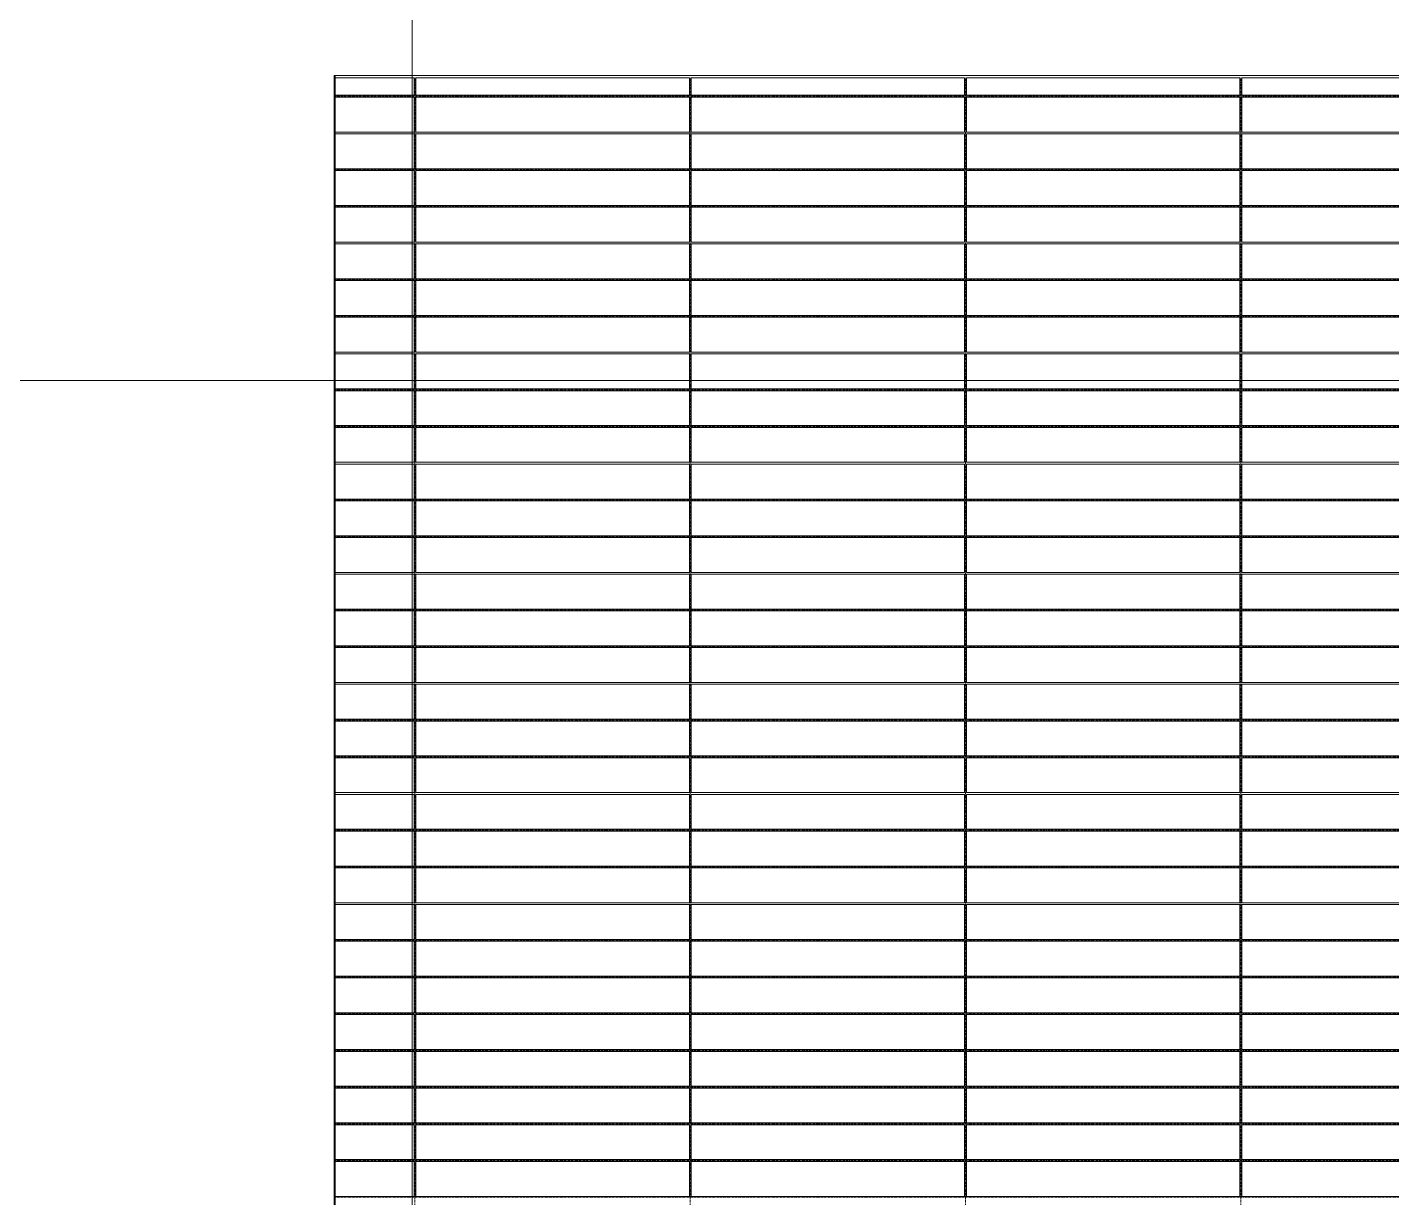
# Model space of a CAD drawing. Header units: inches. Extents: x 11737 to 18084, y -4365 to 1695.
# Drawn here: x 12485.9 to 12783.2, y 963.1 to 1218.2 of the extents above; entities that cross this region are included whole.
import ezdxf
from ezdxf.xclip import XClip

# ---------------------------------------------------------------- set-up
doc = ezdxf.new("R2010")
doc.units = ezdxf.units.IN
doc.header["$MEASUREMENT"] = 0
doc.header["$XCLIPFRAME"] = 0
for name, pattern in [('INC-200$0$NBK_CenterX2', [1.083333, 0.666667, -0.125, 0.166667, -0.125]), ('NBK_Center2', [0.270833, 0.166667, -0.03125, 0.041667, -0.03125]), ('NBK_CenterX2', [1.083333, 0.666667, -0.125, 0.166667, -0.125])]:
    doc.linetypes.add(name, pattern=pattern)
doc.layers.get('Defpoints').update_dxf_attribs({"color": 250, "lineweight": 0})
for name, color, linetype, lineweight in [('!Arch2', 8, 'Continuous', 9), ('!Gridline', 112, 'NBK_CenterX2', 5), ('!Linetype_Center2', 222, 'NBK_Center2', 9), ('!Terracotta', 31, 'Continuous', 20), ('INC-200$0$!Gridline @ 1', 112, 'INC-200$0$NBK_CenterX2', 5)]:
    doc.layers.add(name, color=color, linetype=linetype, lineweight=lineweight)

# ---------------------------------------------------------------- blocks, each defined once
blk = doc.blocks.new('WEST ELEVATION GRID')
for p, q in [((-1332.01, -106.7), (-1332.01, 1818.09)), ((842.95, 1652.4), (-1655, 1652.4))]:
    blk.add_line(p, q)
blk = doc.blocks.new('A$C5EC25172')
at = {"layer": '!Linetype_Center2'}
for p, q in [((-1331.39, 66), (-1331.39, -242)), ((-1271.39, 66), (-1271.39, -242)), ((-1211.39, 66), (-1211.39, -242)), ((-1151.39, 66), (-1151.39, -242)), ((-1348.76, 62), (-629.76, 62)), ((-1348.76, 46), (-629.76, 46)), ((-1348.76, 38), (-629.76, 38)), ((-1348.76, 22), (-629.76, 22)), ((-1348.76, 14), (-629.76, 14)), ((-1348.76, -2), (-629.76, -2)), ((-1348.76, -10), (-629.76, -10)), ((-1348.76, -26), (-629.76, -26)), ((-1348.76, -34), (-629.76, -34)), ((-1348.76, -50), (-629.76, -50)), ((-1348.76, -58), (-629.76, -58)), ((-1348.76, -74), (-629.76, -74)), ((-1348.76, -82), (-629.76, -82)), ((-1348.76, -98), (-629.76, -98)), ((-1348.76, -106), (-629.76, -106)), ((-1348.76, -122), (-880.01, -122)), ((-1348.76, -130), (-880.01, -130)), ((-1348.76, -138), (-880.01, -138)), ((-1348.76, -146), (-880.01, -146)), ((-1348.76, -154), (-880.01, -154)), ((-1348.76, -162), (-880.01, -162)), ((-1348.76, -170), (-880.01, -170)), ((-1348.76, -178), (-880.01, -178))]:
    blk.add_line(p, q, dxfattribs=at)
at = {"layer": '!Terracotta'}
for points in [[(-1331.58, 66), (-1348.76, 66), (-1348.76, 62.2), (-1331.58, 62.2)], [(-1331.2, 66), (-1271.58, 66), (-1271.58, 62.2), (-1331.2, 62.2)], [(-1211.58, 66), (-1271.2, 66), (-1271.2, 62.2), (-1211.58, 62.2)], [(-1211.2, 66), (-1151.58, 66), (-1151.58, 62.2), (-1211.2, 62.2)], [(-1091.58, 66), (-1151.2, 66), (-1151.2, 62.2), (-1091.58, 62.2)], [(-1331.58, 54.19), (-1348.76, 54.19), (-1348.76, 61.8), (-1331.58, 61.8)], [(-1331.2, 54.19), (-1271.58, 54.19), (-1271.58, 61.8), (-1331.2, 61.8)], [(-1211.58, 54.19), (-1271.2, 54.19), (-1271.2, 61.8), (-1211.58, 61.8)], [(-1211.2, 54.19), (-1151.58, 54.19), (-1151.58, 61.8), (-1211.2, 61.8)], [(-1091.58, 54.19), (-1151.2, 54.19), (-1151.2, 61.8), (-1091.58, 61.8)], [(-1331.58, 53.81), (-1348.76, 53.81), (-1348.76, 46.2), (-1331.58, 46.2)], [(-1331.2, 53.81), (-1271.58, 53.81), (-1271.58, 46.2), (-1331.2, 46.2)], [(-1211.58, 53.81), (-1271.2, 53.81), (-1271.2, 46.2), (-1211.58, 46.2)], [(-1211.2, 53.81), (-1151.58, 53.81), (-1151.58, 46.2), (-1211.2, 46.2)], [(-1091.58, 53.81), (-1151.2, 53.81), (-1151.2, 46.2), (-1091.58, 46.2)], [(-1331.58, 45.81), (-1348.76, 45.81), (-1348.76, 38.2), (-1331.58, 38.2)], [(-1331.2, 45.81), (-1271.58, 45.81), (-1271.58, 38.2), (-1331.2, 38.2)], [(-1211.58, 45.81), (-1271.2, 45.81), (-1271.2, 38.2), (-1211.58, 38.2)], [(-1211.2, 45.81), (-1151.58, 45.81), (-1151.58, 38.2), (-1211.2, 38.2)], [(-1091.58, 45.81), (-1151.2, 45.81), (-1151.2, 38.2), (-1091.58, 38.2)], [(-1331.58, 37.81), (-1348.76, 37.81), (-1348.76, 30.2), (-1331.58, 30.2)], [(-1331.2, 37.81), (-1271.58, 37.81), (-1271.58, 30.2), (-1331.2, 30.2)], [(-1211.58, 37.81), (-1271.2, 37.81), (-1271.2, 30.2), (-1211.58, 30.2)], [(-1211.2, 37.81), (-1151.58, 37.81), (-1151.58, 30.2), (-1211.2, 30.2)], [(-1091.58, 37.81), (-1151.2, 37.81), (-1151.2, 30.2), (-1091.58, 30.2)], [(-1331.58, 29.81), (-1348.76, 29.81), (-1348.76, 22.2), (-1331.58, 22.2)], [(-1331.2, 29.81), (-1271.58, 29.81), (-1271.58, 22.2), (-1331.2, 22.2)], [(-1211.58, 29.81), (-1271.2, 29.81), (-1271.2, 22.2), (-1211.58, 22.2)], [(-1211.2, 29.81), (-1151.58, 29.81), (-1151.58, 22.2), (-1211.2, 22.2)], [(-1091.58, 29.81), (-1151.2, 29.81), (-1151.2, 22.2), (-1091.58, 22.2)], [(-1331.58, 21.81), (-1348.76, 21.81), (-1348.76, 14.2), (-1331.58, 14.2)], [(-1331.2, 21.81), (-1271.58, 21.81), (-1271.58, 14.2), (-1331.2, 14.2)], [(-1211.58, 21.81), (-1271.2, 21.81), (-1271.2, 14.2), (-1211.58, 14.2)], [(-1211.2, 21.81), (-1151.58, 21.81), (-1151.58, 14.2), (-1211.2, 14.2)], [(-1091.58, 21.81), (-1151.2, 21.81), (-1151.2, 14.2), (-1091.58, 14.2)], [(-1331.58, 13.81), (-1348.76, 13.81), (-1348.76, 6.2), (-1331.58, 6.2)], [(-1331.2, 13.81), (-1271.58, 13.81), (-1271.58, 6.2), (-1331.2, 6.2)], [(-1211.58, 13.81), (-1271.2, 13.81), (-1271.2, 6.2), (-1211.58, 6.2)], [(-1211.2, 13.81), (-1151.58, 13.81), (-1151.58, 6.2), (-1211.2, 6.2)], [(-1091.58, 13.81), (-1151.2, 13.81), (-1151.2, 6.2), (-1091.58, 6.2)], [(-1331.58, 5.81), (-1348.76, 5.81), (-1348.76, -1.8), (-1331.58, -1.8)], [(-1331.2, 5.81), (-1271.58, 5.81), (-1271.58, -1.8), (-1331.2, -1.8)], [(-1211.58, 5.81), (-1271.2, 5.81), (-1271.2, -1.8), (-1211.58, -1.8)], [(-1211.2, 5.81), (-1151.58, 5.81), (-1151.58, -1.8), (-1211.2, -1.8)], [(-1091.58, 5.81), (-1151.2, 5.81), (-1151.2, -1.8), (-1091.58, -1.8)], [(-1331.58, -2.19), (-1348.76, -2.19), (-1348.76, -9.8), (-1331.58, -9.8)], [(-1331.2, -2.19), (-1271.58, -2.19), (-1271.58, -9.8), (-1331.2, -9.8)], [(-1211.58, -2.19), (-1271.2, -2.19), (-1271.2, -9.8), (-1211.58, -9.8)], [(-1211.2, -2.19), (-1151.58, -2.19), (-1151.58, -9.8), (-1211.2, -9.8)], [(-1091.58, -2.19), (-1151.2, -2.19), (-1151.2, -9.8), (-1091.58, -9.8)], [(-1331.58, -10.19), (-1348.76, -10.19), (-1348.76, -17.8), (-1331.58, -17.8)], [(-1331.2, -10.19), (-1271.58, -10.19), (-1271.58, -17.8), (-1331.2, -17.8)], [(-1211.58, -10.19), (-1271.2, -10.19), (-1271.2, -17.8), (-1211.58, -17.8)], [(-1211.2, -10.19), (-1151.58, -10.19), (-1151.58, -17.8), (-1211.2, -17.8)], [(-1091.58, -10.19), (-1151.2, -10.19), (-1151.2, -17.8), (-1091.58, -17.8)], [(-1331.58, -18.19), (-1348.76, -18.19), (-1348.76, -25.8), (-1331.58, -25.8)], [(-1331.2, -18.19), (-1271.58, -18.19), (-1271.58, -25.8), (-1331.2, -25.8)], [(-1211.58, -18.19), (-1271.2, -18.19), (-1271.2, -25.8), (-1211.58, -25.8)], [(-1211.2, -18.19), (-1151.58, -18.19), (-1151.58, -25.8), (-1211.2, -25.8)], [(-1091.58, -18.19), (-1151.2, -18.19), (-1151.2, -25.8), (-1091.58, -25.8)], [(-1331.58, -26.19), (-1348.76, -26.19), (-1348.76, -33.8), (-1331.58, -33.8)], [(-1331.2, -26.19), (-1271.58, -26.19), (-1271.58, -33.8), (-1331.2, -33.8)], [(-1211.58, -26.19), (-1271.2, -26.19), (-1271.2, -33.8), (-1211.58, -33.8)], [(-1211.2, -26.19), (-1151.58, -26.19), (-1151.58, -33.8), (-1211.2, -33.8)], [(-1091.58, -26.19), (-1151.2, -26.19), (-1151.2, -33.8), (-1091.58, -33.8)], [(-1331.58, -34.19), (-1348.76, -34.19), (-1348.76, -41.8), (-1331.58, -41.8)], [(-1331.2, -34.19), (-1271.58, -34.19), (-1271.58, -41.8), (-1331.2, -41.8)], [(-1211.58, -34.19), (-1271.2, -34.19), (-1271.2, -41.8), (-1211.58, -41.8)], [(-1211.2, -34.19), (-1151.58, -34.19), (-1151.58, -41.8), (-1211.2, -41.8)], [(-1091.58, -34.19), (-1151.2, -34.19), (-1151.2, -41.8), (-1091.58, -41.8)], [(-1331.58, -42.19), (-1348.76, -42.19), (-1348.76, -49.8), (-1331.58, -49.8)], [(-1331.2, -42.19), (-1271.58, -42.19), (-1271.58, -49.8), (-1331.2, -49.8)], [(-1211.58, -42.19), (-1271.2, -42.19), (-1271.2, -49.8), (-1211.58, -49.8)], [(-1211.2, -42.19), (-1151.58, -42.19), (-1151.58, -49.8), (-1211.2, -49.8)], [(-1091.58, -42.19), (-1151.2, -42.19), (-1151.2, -49.8), (-1091.58, -49.8)], [(-1331.58, -50.19), (-1348.76, -50.19), (-1348.76, -57.8), (-1331.58, -57.8)], [(-1331.2, -50.19), (-1271.58, -50.19), (-1271.58, -57.8), (-1331.2, -57.8)], [(-1211.58, -50.19), (-1271.2, -50.19), (-1271.2, -57.8), (-1211.58, -57.8)], [(-1211.2, -50.19), (-1151.58, -50.19), (-1151.58, -57.8), (-1211.2, -57.8)], [(-1091.58, -50.19), (-1151.2, -50.19), (-1151.2, -57.8), (-1091.58, -57.8)], [(-1331.58, -58.19), (-1348.76, -58.19), (-1348.76, -65.8), (-1331.58, -65.8)], [(-1331.2, -58.19), (-1271.58, -58.19), (-1271.58, -65.8), (-1331.2, -65.8)], [(-1211.58, -58.19), (-1271.2, -58.19), (-1271.2, -65.8), (-1211.58, -65.8)], [(-1211.2, -58.19), (-1151.58, -58.19), (-1151.58, -65.8), (-1211.2, -65.8)], [(-1091.58, -58.19), (-1151.2, -58.19), (-1151.2, -65.8), (-1091.58, -65.8)], [(-1331.58, -66.19), (-1348.76, -66.19), (-1348.76, -73.8), (-1331.58, -73.8)], [(-1331.2, -66.19), (-1271.58, -66.19), (-1271.58, -73.8), (-1331.2, -73.8)], [(-1211.58, -66.19), (-1271.2, -66.19), (-1271.2, -73.8), (-1211.58, -73.8)], [(-1211.2, -66.19), (-1151.58, -66.19), (-1151.58, -73.8), (-1211.2, -73.8)], [(-1091.58, -66.19), (-1151.2, -66.19), (-1151.2, -73.8), (-1091.58, -73.8)], [(-1331.58, -74.19), (-1348.76, -74.19), (-1348.76, -81.8), (-1331.58, -81.8)], [(-1331.2, -74.19), (-1271.58, -74.19), (-1271.58, -81.8), (-1331.2, -81.8)], [(-1211.58, -74.19), (-1271.2, -74.19), (-1271.2, -81.8), (-1211.58, -81.8)], [(-1211.2, -74.19), (-1151.58, -74.19), (-1151.58, -81.8), (-1211.2, -81.8)], [(-1091.58, -74.19), (-1151.2, -74.19), (-1151.2, -81.8), (-1091.58, -81.8)], [(-1331.58, -82.19), (-1348.76, -82.19), (-1348.76, -89.8), (-1331.58, -89.8)], [(-1331.2, -82.19), (-1271.58, -82.19), (-1271.58, -89.8), (-1331.2, -89.8)], [(-1211.58, -82.19), (-1271.2, -82.19), (-1271.2, -89.8), (-1211.58, -89.8)], [(-1211.2, -82.19), (-1151.58, -82.19), (-1151.58, -89.8), (-1211.2, -89.8)], [(-1091.58, -82.19), (-1151.2, -82.19), (-1151.2, -89.8), (-1091.58, -89.8)], [(-1331.58, -90.19), (-1348.76, -90.19), (-1348.76, -97.8), (-1331.58, -97.8)], [(-1331.2, -90.19), (-1271.58, -90.19), (-1271.58, -97.8), (-1331.2, -97.8)], [(-1211.58, -90.19), (-1271.2, -90.19), (-1271.2, -97.8), (-1211.58, -97.8)], [(-1211.2, -90.19), (-1151.58, -90.19), (-1151.58, -97.8), (-1211.2, -97.8)], [(-1091.58, -90.19), (-1151.2, -90.19), (-1151.2, -97.8), (-1091.58, -97.8)], [(-1331.58, -98.19), (-1348.76, -98.19), (-1348.76, -105.8), (-1331.58, -105.8)], [(-1331.2, -98.19), (-1271.58, -98.19), (-1271.58, -105.8), (-1331.2, -105.8)], [(-1211.58, -98.19), (-1271.2, -98.19), (-1271.2, -105.8), (-1211.58, -105.8)], [(-1211.2, -98.19), (-1151.58, -98.19), (-1151.58, -105.8), (-1211.2, -105.8)], [(-1091.58, -98.19), (-1151.2, -98.19), (-1151.2, -105.8), (-1091.58, -105.8)], [(-1331.58, -106.19), (-1348.76, -106.19), (-1348.76, -113.8), (-1331.58, -113.8)], [(-1331.2, -106.19), (-1271.58, -106.19), (-1271.58, -113.8), (-1331.2, -113.8)], [(-1211.58, -106.19), (-1271.2, -106.19), (-1271.2, -113.8), (-1211.58, -113.8)], [(-1211.2, -106.19), (-1151.58, -106.19), (-1151.58, -113.8), (-1211.2, -113.8)], [(-1091.58, -106.19), (-1151.2, -106.19), (-1151.2, -113.8), (-1091.58, -113.8)], [(-1331.58, -114.19), (-1348.76, -114.19), (-1348.76, -121.8), (-1331.58, -121.8)], [(-1331.2, -114.19), (-1271.58, -114.19), (-1271.58, -121.8), (-1331.2, -121.8)], [(-1211.58, -114.19), (-1271.2, -114.19), (-1271.2, -121.8), (-1211.58, -121.8)], [(-1211.2, -114.19), (-1151.58, -114.19), (-1151.58, -121.8), (-1211.2, -121.8)], [(-1091.58, -114.19), (-1151.2, -114.19), (-1151.2, -121.8), (-1091.58, -121.8)], [(-1331.58, -122.19), (-1348.76, -122.19), (-1348.76, -129.8), (-1331.58, -129.8)], [(-1331.2, -122.19), (-1271.58, -122.19), (-1271.58, -129.8), (-1331.2, -129.8)], [(-1211.58, -122.19), (-1271.2, -122.19), (-1271.2, -129.8), (-1211.58, -129.8)], [(-1211.2, -122.19), (-1151.58, -122.19), (-1151.58, -129.8), (-1211.2, -129.8)], [(-1091.58, -122.19), (-1151.2, -122.19), (-1151.2, -129.8), (-1091.58, -129.8)], [(-1331.58, -130.19), (-1348.76, -130.19), (-1348.76, -137.8), (-1331.58, -137.8)], [(-1331.2, -130.19), (-1271.58, -130.19), (-1271.58, -137.8), (-1331.2, -137.8)], [(-1211.58, -130.19), (-1271.2, -130.19), (-1271.2, -137.8), (-1211.58, -137.8)], [(-1211.2, -130.19), (-1151.58, -130.19), (-1151.58, -137.8), (-1211.2, -137.8)], [(-1091.58, -130.19), (-1151.2, -130.19), (-1151.2, -137.8), (-1091.58, -137.8)], [(-1331.58, -138.19), (-1348.76, -138.19), (-1348.76, -145.8), (-1331.58, -145.8)], [(-1331.2, -138.19), (-1271.58, -138.19), (-1271.58, -145.8), (-1331.2, -145.8)], [(-1211.58, -138.19), (-1271.2, -138.19), (-1271.2, -145.8), (-1211.58, -145.8)], [(-1211.2, -138.19), (-1151.58, -138.19), (-1151.58, -145.8), (-1211.2, -145.8)], [(-1091.58, -138.19), (-1151.2, -138.19), (-1151.2, -145.8), (-1091.58, -145.8)], [(-1331.58, -146.19), (-1348.76, -146.19), (-1348.76, -153.8), (-1331.58, -153.8)], [(-1331.2, -146.19), (-1271.58, -146.19), (-1271.58, -153.8), (-1331.2, -153.8)], [(-1211.58, -146.19), (-1271.2, -146.19), (-1271.2, -153.8), (-1211.58, -153.8)], [(-1211.2, -146.19), (-1151.58, -146.19), (-1151.58, -153.8), (-1211.2, -153.8)], [(-1091.58, -146.19), (-1151.2, -146.19), (-1151.2, -153.8), (-1091.58, -153.8)], [(-1331.58, -154.19), (-1348.76, -154.19), (-1348.76, -161.8), (-1331.58, -161.8)], [(-1331.2, -154.19), (-1271.58, -154.19), (-1271.58, -161.8), (-1331.2, -161.8)], [(-1211.58, -154.19), (-1271.2, -154.19), (-1271.2, -161.8), (-1211.58, -161.8)], [(-1211.2, -154.19), (-1151.58, -154.19), (-1151.58, -161.8), (-1211.2, -161.8)], [(-1091.58, -154.19), (-1151.2, -154.19), (-1151.2, -161.8), (-1091.58, -161.8)], [(-1331.58, -162.19), (-1348.76, -162.19), (-1348.76, -169.8), (-1331.58, -169.8)], [(-1331.2, -162.19), (-1271.58, -162.19), (-1271.58, -169.8), (-1331.2, -169.8)], [(-1211.58, -162.19), (-1271.2, -162.19), (-1271.2, -169.8), (-1211.58, -169.8)], [(-1211.2, -162.19), (-1151.58, -162.19), (-1151.58, -169.8), (-1211.2, -169.8)], [(-1091.58, -162.19), (-1151.2, -162.19), (-1151.2, -169.8), (-1091.58, -169.8)], [(-1331.58, -170.19), (-1348.76, -170.19), (-1348.76, -177.8), (-1331.58, -177.8)], [(-1331.2, -170.19), (-1271.58, -170.19), (-1271.58, -177.8), (-1331.2, -177.8)], [(-1211.58, -170.19), (-1271.2, -170.19), (-1271.2, -177.8), (-1211.58, -177.8)], [(-1211.2, -170.19), (-1151.58, -170.19), (-1151.58, -177.8), (-1211.2, -177.8)], [(-1091.58, -170.19), (-1151.2, -170.19), (-1151.2, -177.8), (-1091.58, -177.8)]]:
    blk.add_lwpolyline(points, close=True, dxfattribs=at)
blk = doc.blocks.new('A$C5F5E0AD2')
for p, q in [((-629.76, 324.5), (-1348.97, 324.5)), ((-1348.97, 324.5), (-1348.97, 0)), ((-1348.76, 0), (-1348.76, 324.5))]:
    blk.add_line(p, q)
blk = doc.blocks.new('A$C5F5F3A53')
at = {"layer": '!Arch2', "color": 1}
blk.add_blockref('A$C5F5E0AD2', (228.01, -258), dxfattribs=at)
blk.add_blockref('A$C5EC25172', (228.01, 0))
blk = doc.blocks.new('GRID_ELEV WEST_W')
at = {"layer": '!Gridline'}
for p, q in [((0.03, -1231.31), (0.03, 403.85)), ((-594.98, 8.48), (1164.09, 8.48))]:
    blk.add_line(p, q, dxfattribs=at)
blk = doc.blocks.new('WEST MOVEMENT FLASHING')
at = {"color": 4}
blk.add_blockref('A$C5F5F3A53', (1104, 1628.4), dxfattribs=at)

msp = doc.modelspace()

# ---------------------------------------------------------------- block references
at = {"color": 144}
msp.add_blockref('WEST MOVEMENT FLASHING', (12569.70873, -487.19035), dxfattribs=at)
at = {"color": 4}
ref = msp.add_blockref('A$C5F5F3A53', (13673.70873, 1141.20965), dxfattribs=at)
XClip(ref).set_block_clipping_path([(-1142.4, -208.9550226906), (-401.7499117056, 99.0449773094)])
at = {"layer": 'Defpoints'}
msp.add_blockref('WEST ELEVATION GRID', (13901.7236, -511.19035), dxfattribs=at)
at = {"layer": 'INC-200$0$!Gridline @ 1', "xscale": 1.344, "yscale": 1.344, "zscale": 1.344}
msp.add_blockref('GRID_ELEV WEST_W', (12569.66309, 1129.81085), dxfattribs=at)

doc.saveas('drawing.dxf')
